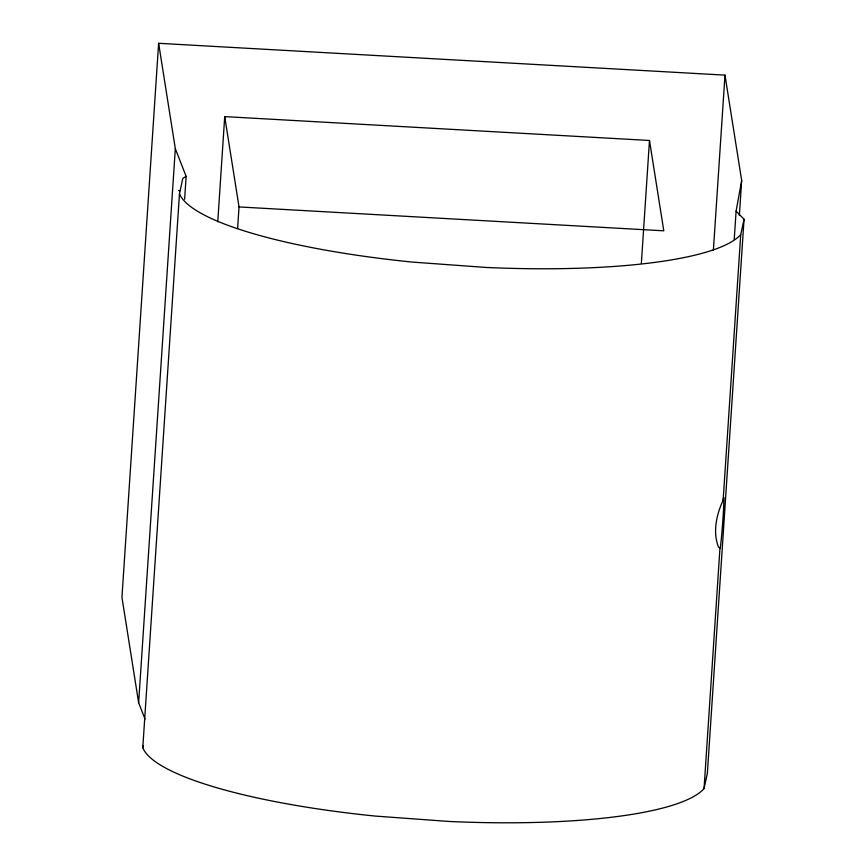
<?xml version="1.0" encoding="UTF-8"?>
<svg xmlns="http://www.w3.org/2000/svg" width="866" height="866" viewBox="0 0 866 866"><rect width="100%" height="100%" fill="white"/><g stroke="black" fill="none" stroke-linecap="round" stroke-linejoin="round"><path stroke-width="1.3" d="M739.358 215.569L741.675 180.518L724.983 75.136L158.63 43.3L121.944 597.323L138.636 702.716L145.023 719.072M138.636 702.716L175.322 148.681L158.63 43.3M741.675 180.518L736.1 211.12L744.056 219.228L707.37 773.262L704.047 788.601A283.929 59.527 3.8 0 1 449.4 821.477L375.508 816.097A283.929 59.527 3.8 0 1 142.782 747.759L179.479 193.735L182.802 178.385L186.136 176.383L175.322 148.681M184.62 199.234L186.136 176.383M217.756 221.837L224.716 116.607L649.489 140.476L663.789 230.811L239.027 206.931L224.716 116.607M237.598 228.516L239.027 206.931M641.36 263.253L649.489 140.476M713.378 250.371L724.983 75.136M734.227 239.427L736.1 211.12M704.047 788.601L719.971 548.102L718.499 547.031C712.545 532.038 716.539 514.252 723.186 500.158A25.601 0.779 -85.8 0 1 723.034 517.543A25.601 0.779 -85.8 0 1 719.992 548.34L719.971 548.102M723.099 500.84L740.733 234.578L744.056 219.228M142.782 747.759L143.226 745.702M178.591 190.563L180.139 190.65M740.733 234.578A283.929 59.527 3.8 0 1 486.097 267.453L412.205 262.073A283.929 59.527 3.8 0 1 179.479 193.735"/></g></svg>
